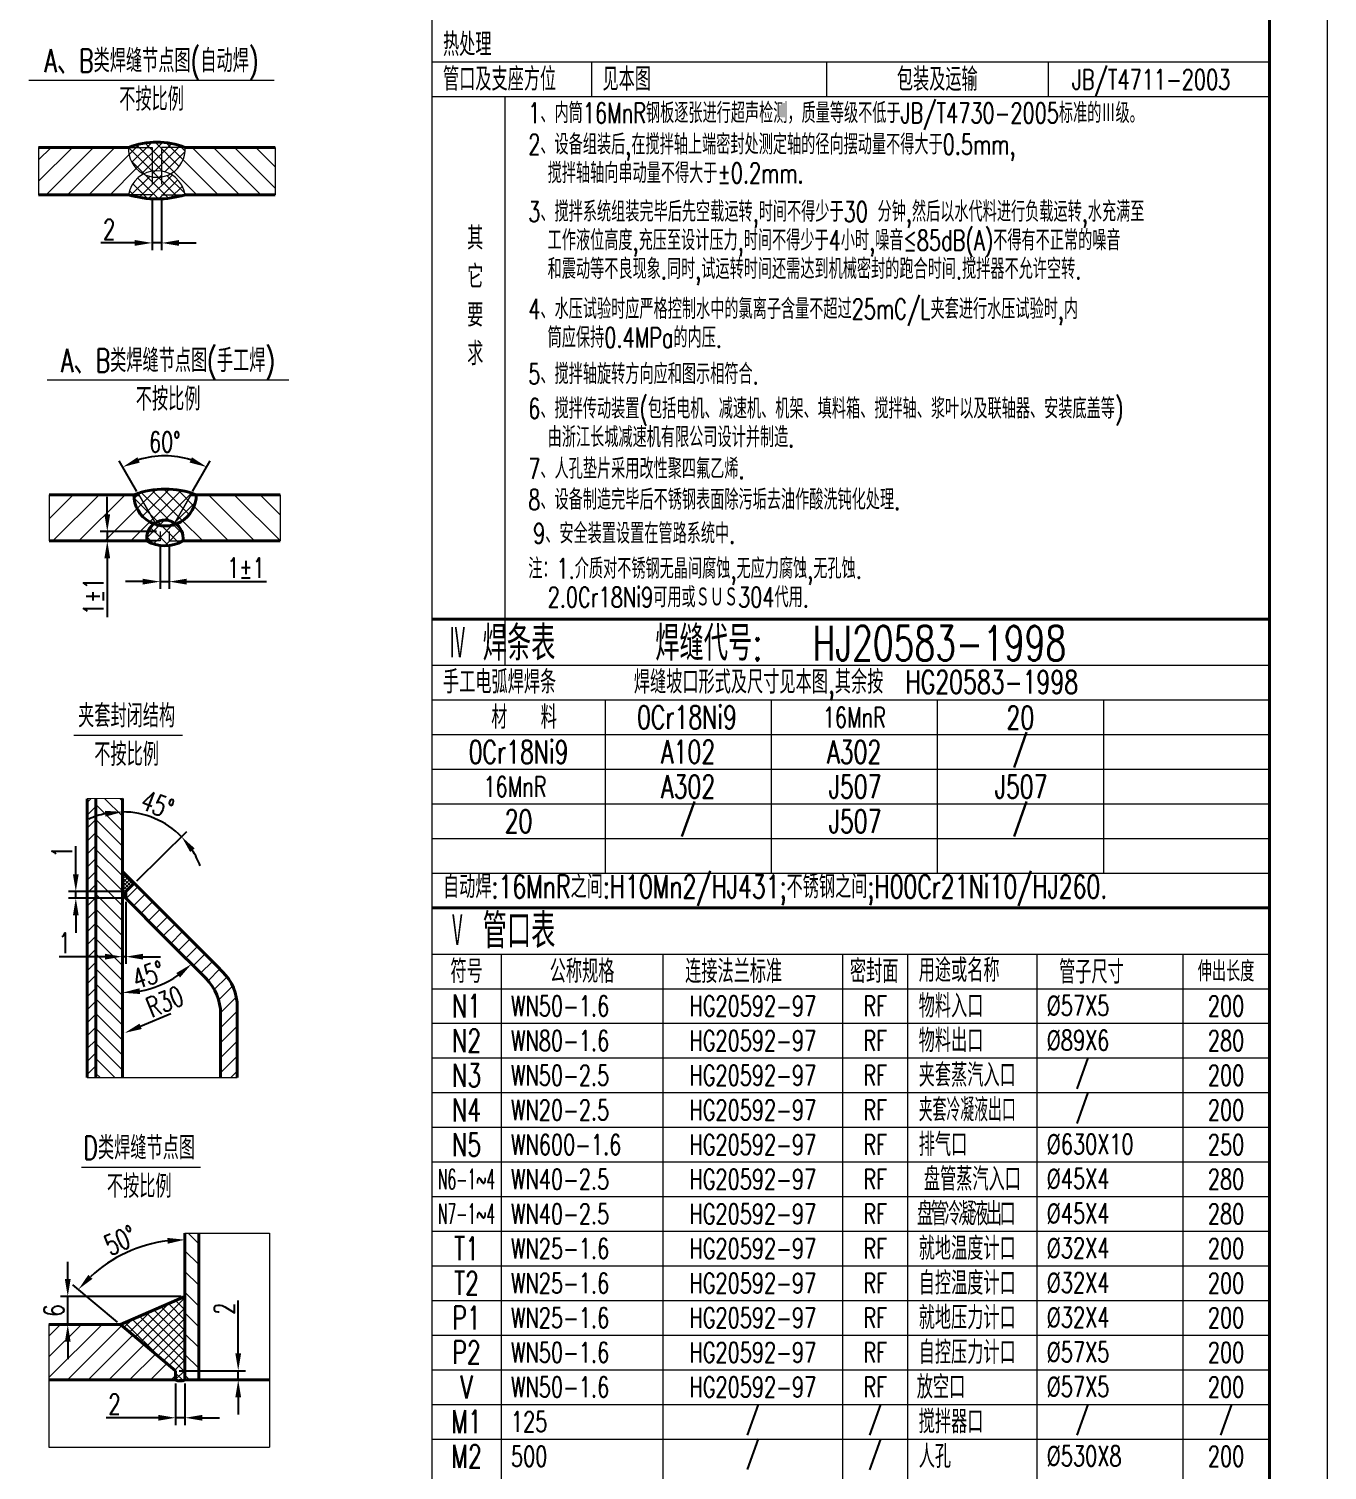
# Model space of a CAD drawing. Header units: millimetres. Extents: x 291 to 885, y 250 to 1091.
# Drawn here: x 660 to 884.8, y 651 to 900.6 of the extents above; entities that cross this region are included whole.
import ezdxf

# ---------------------------------------------------------------- set-up
doc = ezdxf.new("R2010")
doc.units = ezdxf.units.MM
doc.linetypes.add('DASHED2', pattern=[9.525, 6.35, -3.175])
for name, color, linetype, lineweight in [('外壳线', 1, 'Continuous', 40), ('尺寸线', 2, 'Continuous', 15), ('虚线', 5, 'DASHED2', 18)]:
    doc.layers.add(name, color=color, linetype=linetype, lineweight=lineweight)
doc.styles.get("Standard").update_dxf_attribs({"font": 'romans.shx', "width": 0.7, "height": 3.5, "bigfont": 'hzfs.shx'})
doc.styles.add('文字', font='romans.shx', dxfattribs={"width": 0.7, "height": 4, "bigfont": 'hzfs.shx'})
doc.dimstyles.new('ISO-25', dxfattribs={"dimtxt": 3.5, "dimasz": 3, "dimexe": 1.25, "dimexo": 0.625, "dimtad": 1, "dimtxsty": 'Standard', "dimcen": 2.5, "dimadec": 1, "dimazin": 2, "dimtfac": 1, "dimtmove": 0, "dimatfit": 0, "dimfxl": 0, "dimarcsym": 0})

# ---------------------------------------------------------------- blocks, each defined once
blk = doc.blocks.new('*D51')
at = {"layer": 'Defpoints', "color": 0}
for p in [(673.57, 811.92), (682.71, 811.92), (682.72, 813.52)]:
    blk.add_point(p, dxfattribs=at)
at = {"layer": '尺寸线', "color": 0, "lineweight": -2}
for p, q in [((673.57, 816.52), (673.57, 819.52)), ((682.09, 813.52), (672.32, 813.52)), ((682.09, 811.92), (672.32, 811.92)), ((673.57, 813.52), (673.57, 811.92)), ((673.57, 808.92), (673.57, 798.72))]:
    blk.add_line(p, q, dxfattribs=at)
at = {"layer": '尺寸线', "color": 0}
for points in [[(673.07, 816.52), (674.07, 816.52), (673.57, 813.52)], [(673.07, 808.92), (674.07, 808.92), (673.57, 811.92)]]:
    blk.add_solid(points, dxfattribs=at)
at = {"layer": '尺寸线', "color": 0, "insert": (671.19, 802.32), "char_height": 3.5, "attachment_point": 5, "rotation": 90}
blk.add_mtext('{\\Fromans|c134;1%%P1}', dxfattribs=at)
blk = doc.blocks.new('*D52')
at = {"layer": 'Defpoints', "color": 0}
for p in [(686.04, 826.44), (679.02, 819.92), (688.01, 819.92), (682.72, 813.52), (684.31, 813.51)]:
    blk.add_point(p, dxfattribs=at)
at = {"layer": '尺寸线', "color": 0, "lineweight": -2}
for p, q in [((678.71, 820.46), (675.63, 825.79)), ((688.32, 820.46), (691.4, 825.79))]:
    blk.add_line(p, q, dxfattribs=at)
blk.add_arc((683.52, 812.14), 14.52, 71.8591, 108.1409, dxfattribs=at)
at = {"layer": '尺寸线', "color": 0}
for points in [[(679.2, 825.48), (678.79, 826.39), (676.26, 824.71)], [(688.24, 826.39), (687.83, 825.48), (690.78, 824.71)]]:
    blk.add_solid(points, dxfattribs=at)
at = {"layer": '尺寸线', "color": 0, "insert": (683.52, 829.03), "char_height": 3.5, "attachment_point": 5}
blk.add_mtext('60°', dxfattribs=at)
blk = doc.blocks.new('*D53')
at = {"layer": 'Defpoints', "color": 0}
for p in [(682.71, 811.92), (684.31, 811.92), (684.31, 804.86)]:
    blk.add_point(p, dxfattribs=at)
at = {"layer": '尺寸线', "color": 0, "lineweight": -2}
for p, q in [((682.71, 811.29), (682.71, 803.61)), ((684.31, 811.29), (684.31, 803.61)), ((679.71, 804.86), (676.71, 804.86)), ((682.71, 804.86), (684.31, 804.86)), ((687.31, 804.86), (701.16, 804.86))]:
    blk.add_line(p, q, dxfattribs=at)
at = {"layer": '尺寸线', "color": 0}
for points in [[(679.71, 805.36), (679.71, 804.36), (682.71, 804.86)], [(687.31, 805.36), (687.31, 804.36), (684.31, 804.86)]]:
    blk.add_solid(points, dxfattribs=at)
at = {"layer": '尺寸线', "color": 0, "insert": (697.56, 807.24), "char_height": 3.5, "attachment_point": 5}
blk.add_mtext('{\\Fromans|c134;1%%P1}', dxfattribs=at)
blk = doc.blocks.new('*D54')
at = {"layer": 'Defpoints', "color": 0}
for p in [(681.34, 871.86), (682.98, 871.86), (681.34, 863.52)]:
    blk.add_point(p, dxfattribs=at)
at = {"layer": '尺寸线', "color": 0, "lineweight": -2}
for p, q in [((681.34, 871.24), (681.34, 862.27)), ((682.98, 871.24), (682.98, 862.27)), ((678.34, 863.52), (672.46, 863.52)), ((682.98, 863.52), (681.34, 863.52)), ((685.98, 863.52), (688.98, 863.52))]:
    blk.add_line(p, q, dxfattribs=at)
at = {"layer": '尺寸线', "color": 0}
for points in [[(678.34, 864.02), (678.34, 863.02), (681.34, 863.52)], [(685.98, 864.02), (685.98, 863.02), (682.98, 863.52)]]:
    blk.add_solid(points, dxfattribs=at)
at = {"layer": '尺寸线', "color": 0, "insert": (673.9, 865.89), "char_height": 3.5, "attachment_point": 5}
blk.add_mtext('2', dxfattribs=at)
blk = doc.blocks.new('*D123')
at = {"layer": 'Defpoints', "color": 0}
for p in [(668.12, 751.19), (676.78, 751.19), (676.78, 750.04)]:
    blk.add_point(p, dxfattribs=at)
at = {"layer": '尺寸线', "color": 0, "lineweight": -2}
for p, q in [((668.12, 754.19), (668.12, 759.02)), ((676.15, 751.19), (666.87, 751.19)), ((676.15, 750.04), (666.87, 750.04)), ((668.12, 750.04), (668.12, 751.19)), ((668.12, 747.04), (668.12, 744.04))]:
    blk.add_line(p, q, dxfattribs=at)
at = {"layer": '尺寸线', "color": 0}
for points in [[(667.62, 754.19), (668.62, 754.19), (668.12, 751.19)], [(667.62, 747.04), (668.62, 747.04), (668.12, 750.04)]]:
    blk.add_solid(points, dxfattribs=at)
at = {"layer": '尺寸线', "color": 0, "insert": (665.74, 758.1), "char_height": 3.5, "attachment_point": 5, "rotation": 90}
blk.add_mtext('1', dxfattribs=at)
blk = doc.blocks.new('*D124')
at = {"layer": 'Defpoints', "color": 0}
for p in [(676.2, 750.61), (676.78, 750.04), (676.78, 739.91)]:
    blk.add_point(p, dxfattribs=at)
at = {"layer": '尺寸线', "color": 0, "lineweight": -2}
for p, q in [((676.2, 749.98), (676.2, 738.66)), ((676.78, 749.42), (676.78, 738.66)), ((673.2, 739.91), (665.26, 739.91)), ((676.78, 739.91), (676.2, 739.91)), ((679.78, 739.91), (682.78, 739.91))]:
    blk.add_line(p, q, dxfattribs=at)
at = {"layer": '尺寸线', "color": 0}
for points in [[(673.2, 740.41), (673.2, 739.41), (676.2, 739.91)], [(679.78, 740.41), (679.78, 739.41), (676.78, 739.91)]]:
    blk.add_solid(points, dxfattribs=at)
at = {"layer": '尺寸线', "color": 0, "insert": (666.18, 742.28), "char_height": 3.5, "attachment_point": 5}
blk.add_mtext('1', dxfattribs=at)
blk = doc.blocks.new('*D125')
at = {"layer": 'Defpoints', "color": 0}
for p in [(685.41, 666.61), (687.01, 666.61), (687.01, 660.05)]:
    blk.add_point(p, dxfattribs=at)
at = {"layer": '尺寸线', "color": 0, "lineweight": -2}
for p, q in [((685.41, 665.98), (685.41, 658.8)), ((687.01, 665.98), (687.01, 658.8)), ((682.41, 660.05), (673.39, 660.05)), ((687.01, 660.05), (685.41, 660.05)), ((690.01, 660.05), (693.01, 660.05))]:
    blk.add_line(p, q, dxfattribs=at)
at = {"layer": '尺寸线', "color": 0}
for points in [[(682.41, 660.55), (682.41, 659.55), (685.41, 660.05)], [(690.01, 660.55), (690.01, 659.55), (687.01, 660.05)]]:
    blk.add_solid(points, dxfattribs=at)
at = {"layer": '尺寸线', "color": 0, "insert": (674.83, 662.42), "char_height": 3.5, "attachment_point": 5}
blk.add_mtext('2', dxfattribs=at)
blk = doc.blocks.new('*D126')
at = {"layer": 'Defpoints', "color": 0}
for p in [(685.37, 668.21), (685.41, 666.61), (696.24, 666.61)]:
    blk.add_point(p, dxfattribs=at)
at = {"layer": '尺寸线', "color": 0, "lineweight": -2}
for p, q in [((696.24, 671.21), (696.24, 680.39)), ((685.99, 668.21), (697.49, 668.21)), ((686.04, 666.61), (697.49, 666.61)), ((696.24, 666.61), (696.24, 668.21)), ((696.24, 663.61), (696.24, 660.61))]:
    blk.add_line(p, q, dxfattribs=at)
at = {"layer": '尺寸线', "color": 0}
for points in [[(695.74, 671.21), (696.74, 671.21), (696.24, 668.21)], [(695.74, 663.61), (696.74, 663.61), (696.24, 666.61)]]:
    blk.add_solid(points, dxfattribs=at)
at = {"layer": '尺寸线', "color": 0, "insert": (693.86, 678.95), "char_height": 3.5, "attachment_point": 5, "rotation": 90}
blk.add_mtext('2', dxfattribs=at)
blk = doc.blocks.new('*D127')
at = {"layer": 'Defpoints', "color": 0}
for p in [(687.01, 692.03), (680.11, 689.88), (675.83, 676.21), (685.41, 668.17), (687.01, 666.61)]:
    blk.add_point(p, dxfattribs=at)
at = {"layer": '尺寸线', "color": 0, "lineweight": -2}
blk.add_line((675.35, 676.61), (667.62, 683.1), dxfattribs=at)
blk.add_arc((687.01, 666.83), 24.06, 97.1497, 132.8503, dxfattribs=at)
at = {"layer": '尺寸线', "color": 0}
for points in [[(683.98, 691.2), (684.05, 690.2), (687.01, 690.89)], [(671.01, 684.12), (670.29, 684.81), (668.58, 682.29)]]:
    blk.add_solid(points, dxfattribs=at)
at = {"layer": '尺寸线', "color": 0, "insert": (675.84, 690.78), "char_height": 3.5, "attachment_point": 5, "rotation": 25}
blk.add_mtext('50°', dxfattribs=at)
blk = doc.blocks.new('*D128')
at = {"layer": 'Defpoints', "color": 0}
for p in [(666.73, 681.06), (687.01, 681.06), (675.83, 676.21)]:
    blk.add_point(p, dxfattribs=at)
at = {"layer": '尺寸线', "color": 0, "lineweight": -2}
for p, q in [((666.73, 684.06), (666.73, 687.06)), ((686.39, 681.06), (665.48, 681.06)), ((666.73, 676.21), (666.73, 681.06)), ((675.21, 676.21), (665.48, 676.21)), ((666.73, 673.21), (666.73, 670.21))]:
    blk.add_line(p, q, dxfattribs=at)
at = {"layer": '尺寸线', "color": 0}
for points in [[(666.23, 684.06), (667.23, 684.06), (666.73, 681.06)], [(666.23, 673.21), (667.23, 673.21), (666.73, 676.21)]]:
    blk.add_solid(points, dxfattribs=at)
at = {"layer": '尺寸线', "color": 0, "insert": (664.36, 678.63), "char_height": 3.5, "attachment_point": 5, "rotation": 90}
blk.add_mtext('6', dxfattribs=at)
blk = doc.blocks.new('*D129')
at = {"layer": 'Defpoints', "color": 0}
for p in [(676.2, 767.29), (683.45, 763.02), (678.23, 752.62), (676.78, 751.19), (676.2, 718.98)]:
    blk.add_point(p, dxfattribs=at)
at = {"layer": '尺寸线', "color": 0, "lineweight": -2}
blk.add_line((678.68, 753.05), (687.33, 761.57), dxfattribs=at)
for start, end in [(101.9896, 113.9792), (44.5244, 90), (20.5452, 32.5348)]:
    blk.add_arc((676.2, 750.62), 14.36, start, end, dxfattribs=at)
at = {"layer": '尺寸线', "color": 0}
for points in [[(673.17, 765.17), (673.27, 764.17), (676.2, 764.98)], [(687.92, 758.03), (688.7, 758.66), (686.44, 760.69)]]:
    blk.add_solid(points, dxfattribs=at)
at = {"layer": '尺寸线', "color": 0, "insert": (682.27, 766.22), "char_height": 3.5, "attachment_point": 5, "rotation": 338.7445}
blk.add_mtext('45%%d', dxfattribs=at)
blk = doc.blocks.new('*D55')
at = {"layer": 'Defpoints', "color": 0}
for p in [(676.2, 767.29), (684.07, 742.71), (684.65, 735.94), (690.67, 736.11), (676.2, 718.98)]:
    blk.add_point(p, dxfattribs=at)
at = {"layer": '尺寸线', "color": 0, "lineweight": -2}
blk.add_arc((676.2, 750.57), 16.9, 280.1834, 304.8166, dxfattribs=at)
at = {"layer": '尺寸线', "color": 0}
for points in [[(685.53, 737.08), (686.17, 736.31), (688.15, 738.62)], [(679.24, 733.44), (679.15, 734.44), (676.2, 733.67)]]:
    blk.add_solid(points, dxfattribs=at)
at = {"layer": '尺寸线', "color": 0, "insert": (680.69, 736.76), "char_height": 3.5, "attachment_point": 5, "rotation": 18.0089}
blk.add_mtext('45°', dxfattribs=at)
blk = doc.blocks.new('*D130')
at = {"layer": 'Defpoints', "color": 0}
for p in [(684.56, 730), (676.57, 726.7)]:
    blk.add_point(p, dxfattribs=at)
at = {"layer": '尺寸线', "color": 0, "lineweight": -2}
blk.add_line((684.56, 730), (679.35, 727.84), dxfattribs=at)
at = {"layer": '尺寸线', "color": 0}
blk.add_solid([(679.15, 728.31), (679.54, 727.38), (676.57, 726.7)], dxfattribs=at)
at = {"layer": '尺寸线', "color": 0, "insert": (683.52, 732.14), "char_height": 3.5, "attachment_point": 5, "rotation": 22.5}
blk.add_mtext('R30', dxfattribs=at)

msp = doc.modelspace()

# ---------------------------------------------------------------- hatches: boundary and pattern name
at = {"layer": '尺寸线'}
h = msp.add_hatch(dxfattribs=at)
h.set_pattern_fill('ANSI31', color=256, scale=0.8192, style=0)
h.set_pattern_definition([(45, (383.6246, 1085.3713), (-1.839156, 1.839156), [])])
h.paths.add_polyline_path([(677.245, 871.862, -0.235513), (679.858, 875.462, -0.2911427), (677.245, 880.054), (661.681, 880.054), (661.681, 871.862)])
h = msp.add_hatch(dxfattribs=at)
h.set_pattern_fill('ANSI37', color=256, scale=0.4096, style=0)
h.set_pattern_definition([(45, (383.6246, 1085.3713), (-0.919578, 0.919578), []), (135, (383.6246, 1085.3713), (-0.919578, -0.919578), [])])
h.paths.add_polyline_path([(687.076, 880.054), (682.98, 880.054), (682.98, 875.958, -0.0789904), (684.464, 875.462, 0.2911427)])
h.paths.add_polyline_path([(681.341, 880.054), (677.245, 880.054, 0.2911427), (679.858, 875.462, -0.0789904), (681.341, 875.958)])
h.paths.add_polyline_path([(682.98, 880.054, 0.3120562), (681.341, 880.054), (681.341, 875.958, -0.0827625), (682.98, 875.958)])
h.paths.add_polyline_path([(682.98, 875.958, 0.0827625), (681.341, 875.958), (681.341, 874.959, 0.0838161), (682.98, 874.959)])
h.paths.add_polyline_path([(681.341, 874.959, -0.0801128), (679.858, 875.462, 0.235513), (677.245, 871.862), (681.341, 871.862)])
h.paths.add_polyline_path([(682.98, 874.959, -0.0838161), (681.341, 874.959), (681.341, 871.862, 0.1862063), (682.98, 871.862)])
h.paths.add_polyline_path([(684.464, 875.462, -0.0801128), (682.98, 874.959), (682.98, 871.862), (687.076, 871.862, 0.235513)])
h.paths.add_polyline_path([(687.076, 871.862), (682.98, 871.862, -0.1862063), (681.341, 871.862), (677.245, 871.862, 0.1475319)])
h.paths.add_polyline_path([(677.245, 880.054), (681.341, 880.054, -0.3120562), (682.98, 880.054), (687.076, 880.054, 0.1836667)])
h = msp.add_hatch(dxfattribs=at)
h.set_pattern_fill('ANSI31', color=256, scale=0.8192, angle=90, style=0)
h.set_pattern_definition([(135, (383.6246, 1085.3713), (-1.839156, -1.839156), [])])
h.paths.add_polyline_path([(687.076, 880.054, -0.2911427), (684.464, 875.462, -0.235513), (687.076, 871.862), (702.641, 871.862), (702.641, 880.054)])
h = msp.add_hatch(dxfattribs=at)
h.set_pattern_fill('ANSI31', color=256, style=0)
h.set_pattern_definition([(45, (-1846.3288, 1484.9277), (-2.245064, 2.245064), [])])
h.paths.add_polyline_path([(663.513, 819.918), (663.513, 811.918), (680.433, 811.918, -0.2719444), (681.64, 814.87, -0.3104357), (678.183, 819.918)])
h = msp.add_hatch(dxfattribs=at)
h.set_pattern_fill('ANSI37', color=256, scale=0.5, angle=90, style=0)
h.set_pattern_definition([(135, (-1846.3288, 1484.9277), (-1.122532, -1.122532), []), (225, (-1846.3288, 1484.9277), (1.122532, -1.122532), [])])
h.paths.add_polyline_path([(688.009, 819.918), (688.987, 819.918, 0.1787371), (678.183, 819.918), (679.024, 819.918), (681.853, 815.019, -0.2876478), (685.198, 815.049)])
h.paths.add_polyline_path([(679.024, 819.918), (678.183, 819.918, 0.3104357), (681.64, 814.87, -0.0206449), (681.853, 815.019)])
h.paths.add_polyline_path([(688.987, 819.918), (688.009, 819.918), (685.198, 815.049, -0.0274943), (685.483, 814.852, 0.3130103)])
h.paths.add_polyline_path([(685.198, 815.049, 0.2876478), (681.853, 815.019), (682.013, 814.741, 0.1406748), (684.994, 814.694)])
h.paths.add_polyline_path([(682.713, 813.529), (682.013, 814.741, -0.0182708), (681.64, 814.87, 0.2719444), (680.433, 811.918), (682.713, 811.918)])
h.paths.add_polyline_path([(685.483, 814.852, -0.0237855), (684.994, 814.694), (684.313, 813.515), (684.313, 811.918), (686.666, 811.918, 0.2694259)])
h.paths.add_polyline_path([(684.313, 813.515), (684.994, 814.694, -0.1406748), (682.013, 814.741), (682.719, 813.518), (682.713, 811.918), (680.433, 811.918, 0.2732853), (686.666, 811.918), (684.313, 811.918)])
h = msp.add_hatch(dxfattribs=at)
h.set_pattern_fill('ANSI31', color=256, angle=90, style=0)
h.set_pattern_definition([(135, (-1846.3288, 1484.9277), (-2.245064, -2.245064), [])])
h.paths.add_polyline_path([(703.513, 811.918), (703.513, 819.918), (688.987, 819.918, -0.3130103), (685.483, 814.852, -0.2694259), (686.666, 811.918)])
h = msp.add_hatch(dxfattribs=at)
h.set_pattern_fill('ANSI31', color=256, scale=0.5, style=0)
h.paths.add_polyline_path([(671.596, 767.254), (670.096, 767.24), (670.096, 718.98), (671.596, 718.98)])
h = msp.add_hatch(dxfattribs=at)
h.set_pattern_fill('ANSI31', color=256, scale=0.576, angle=90, style=0)
h.set_pattern_definition([(135, (529.744, 776.1969), (-1.293157, -1.293157), [])])
h.paths.add_polyline_path([(676.204, 767.294), (671.596, 767.24), (671.596, 718.98), (676.204, 718.98)])
h = msp.add_hatch(dxfattribs=at)
h.set_pattern_fill('ANSI37', color=256, scale=0.144, angle=90, style=0)
h.set_pattern_definition([(135, (548.3227, 819.39867), (-0.3232892, -0.3232892), []), (225, (548.3227, 819.39867), (0.3232892, -0.3232892), [])])
h.paths.add_polyline_path([(678.233, 752.616), (676.204, 754.646), (676.204, 750.606), (676.78, 750.027), (676.78, 751.186)])
h = msp.add_hatch(dxfattribs=at)
h.set_pattern_fill('ANSI37', color=256, scale=0.288, angle=90, style=0)
h.set_pattern_definition([(135, (548.3227, 819.3987), (-0.6465784, -0.6465784), []), (225, (548.3227, 819.3987), (0.6465784, -0.6465784), [])])
h.paths.add_polyline_path([(676.204, 750.606), (676.78, 750.027), (676.78, 751.186), (678.233, 752.616), (676.204, 754.646)])
h = msp.add_hatch(dxfattribs=at)
h.set_pattern_fill('ANSI31', color=256, scale=0.576, style=0)
h.set_pattern_definition([(45, (529.744, 776.1969), (-1.293157, 1.293157), [])])
h.paths.add_polyline_path([(686.115, 744.735), (678.233, 752.616), (676.78, 751.186), (676.78, 750.027), (684.067, 742.71), (690.665, 736.112, -0.1989124), (693.196, 730.002), (693.196, 718.98), (696.076, 718.98), (696.076, 731.195, 0.1989124), (693.545, 737.305), (692.632, 738.218)])
h = msp.add_hatch(dxfattribs=at)
h.set_pattern_fill('ANSI31', color=256, scale=0.8, angle=90, style=0)
h.set_pattern_definition([(135, (700.5985, 1070.524), (-1.796051, -1.796051), [])])
h.paths.add_polyline_path([(689.41, 692.035), (687.01, 692.035), (687.01, 666.609), (689.41, 666.609)])
h = msp.add_hatch(dxfattribs=at)
h.set_pattern_fill('ANSI37', color=256, scale=0.4, style=0)
h.set_pattern_definition([(45, (413.8697, 648.3652), (-0.8980256, 0.8980256), []), (135, (413.8697, 648.3652), (-0.8980256, -0.8980256), [])])
h.paths.add_polyline_path([(675.832, 676.209), (685.366, 668.209), (685.41, 668.209), (685.41, 666.609, 0.222292), (687.01, 666.609), (687.01, 681.057)])
h = msp.add_hatch(dxfattribs=at)
h.set_pattern_fill('ANSI31', color=256, scale=0.8, style=0)
h.set_pattern_definition([(45, (700.5985, 1070.524), (-1.796051, 1.796051), [])])
h.paths.add_polyline_path([(663.477, 676.209), (663.477, 666.609), (685.41, 666.609), (685.41, 668.172), (675.832, 676.209)])

# ---------------------------------------------------------------- linework, layer by layer
at = {"layer": '外壳线'}
for p, q in [((874.777, 1080.883), (874.777, 259.883)), ((661.681, 880.054), (677.245, 880.054)), ((687.076, 880.054), (702.641, 880.054)), ((661.681, 871.862), (677.245, 871.862)), ((687.076, 871.862), (702.641, 871.862)), ((663.513, 819.918), (679.024, 819.918)), ((688.009, 819.918), (703.513, 819.918)), ((663.513, 811.918), (680.433, 811.918)), ((686.666, 811.918), (703.513, 811.918)), ((729.777, 798.351), (874.777, 798.351)), ((670.096, 718.98), (670.096, 767.24)), ((671.596, 718.98), (671.596, 767.24)), ((676.204, 718.98), (676.204, 767.294)), ((676.204, 754.646), (686.115, 744.735)), ((676.78, 751.186), (678.233, 752.616)), ((676.189, 750.62), (684.067, 742.71)), ((676.196, 750.628), (676.204, 750.62)), ((676.78, 750.04), (676.78, 751.186)), ((729.777, 748.366), (874.777, 748.366)), ((692.632, 738.218), (686.115, 744.735)), ((690.665, 736.112), (684.067, 742.71)), ((692.632, 738.218), (693.545, 737.305)), ((690.584, 736.193), (690.665, 736.112)), ((693.196, 718.98), (693.196, 730.002)), ((693.196, 718.98), (693.196, 730.002)), ((696.076, 718.98), (696.076, 731.195)), ((696.076, 718.98), (696.076, 731.195)), ((687.01, 666.609), (687.01, 692.035)), ((689.41, 666.609), (689.41, 692.035)), ((675.832, 676.209), (687.01, 681.057)), ((663.477, 676.209), (675.832, 676.209)), ((685.41, 668.172), (675.832, 676.209)), ((663.477, 666.609), (685.41, 666.609)), ((685.366, 668.209), (685.41, 668.209)), ((685.41, 666.609), (685.41, 668.209)), ((687.01, 666.609), (701.654, 666.609))]:
    msp.add_line(p, q, dxfattribs=at)
for centre, radius, start, end in [((682.161, 867.125), 13.832, 69.18533, 110.81467), ((682.161, 888.158), 17.021, 253.21517, 286.78483), ((683.585, 805.288), 15.595, 69.73226, 110.26774), ((683.585, 819.91), 5.402, 179.91268, 0.08732), ((683.549, 812.367), 3.148, 351.80472, 188.19528), ((683.549, 817.193), 6.127, 239.43026, 300.56974), ((687.436, 731.195), 8.64, 0, 45), ((684.556, 730.002), 8.64, 0, 45), ((686.21, 668.319), 1.888, 244.93476, 295.06524)]:
    msp.add_arc(centre, radius, start, end, dxfattribs=at)
at = {"layer": '尺寸线'}
for p, q in [((884.777, 1090.883), (884.777, 249.883)), ((729.777, 1080.883), (729.777, 620.366)), ((729.777, 894.883), (874.777, 894.883)), ((757.391, 894.883), (757.391, 888.883)), ((798.111, 894.883), (798.111, 888.883)), ((836.444, 894.883), (836.444, 888.883)), ((659.989, 891.735), (702.479, 891.735)), ((729.777, 888.883), (874.777, 888.883)), ((742.391, 888.883), (742.391, 790.366)), ((661.681, 880.054), (661.681, 871.862)), ((702.641, 880.054), (702.641, 871.862)), ((663.19, 839.811), (705.007, 839.811)), ((663.513, 819.918), (663.513, 811.918)), ((703.513, 819.918), (703.513, 811.918)), ((729.777, 790.366), (874.777, 790.366)), ((729.777, 784.366), (874.777, 784.366)), ((759.777, 784.366), (759.777, 754.366)), ((759.777, 784.366), (759.777, 754.366)), ((788.527, 784.366), (788.527, 754.366)), ((788.527, 784.366), (788.527, 754.366)), ((817.277, 784.366), (817.277, 754.366)), ((817.277, 784.366), (817.277, 754.366)), ((846.027, 784.366), (846.027, 754.366)), ((846.027, 784.366), (846.027, 754.366)), ((667.796, 778.272), (686.613, 778.272)), ((729.777, 778.366), (874.777, 778.366)), ((729.777, 772.366), (874.777, 772.366)), ((676.204, 767.294), (670.096, 767.24)), ((729.777, 766.366), (874.777, 766.366)), ((729.777, 760.366), (874.777, 760.366)), ((729.777, 754.366), (874.777, 754.366)), ((729.777, 754.366), (874.777, 754.366)), ((729.777, 740.366), (874.777, 740.366)), ((741.777, 740.366), (741.777, 698.366)), ((741.777, 740.366), (741.777, 620.366)), ((769.777, 740.366), (769.777, 620.366)), ((800.887, 740.366), (800.887, 620.366)), ((812.137, 740.366), (812.137, 620.366)), ((834.527, 740.366), (834.527, 620.366)), ((859.777, 740.366), (859.777, 620.366)), ((729.777, 734.366), (874.777, 734.366)), ((729.777, 728.366), (874.777, 728.366)), ((729.777, 722.366), (874.777, 722.366)), ((670.096, 718.98), (696.076, 718.98)), ((729.777, 716.366), (874.777, 716.366)), ((729.777, 710.366), (874.777, 710.366)), ((729.777, 704.366), (874.777, 704.366)), ((669.1, 703.466), (689.688, 703.466)), ((729.777, 698.366), (874.777, 698.366)), ((687.01, 692.035), (701.654, 692.035)), ((701.654, 692.035), (701.654, 654.951)), ((729.777, 692.366), (874.777, 692.366)), ((729.777, 686.366), (874.777, 686.366)), ((729.777, 680.366), (874.777, 680.366)), ((663.477, 676.209), (663.477, 654.951)), ((729.777, 674.366), (874.777, 674.366)), ((729.777, 668.366), (874.777, 668.366)), ((729.777, 662.366), (874.777, 662.366)), ((663.477, 654.951), (701.654, 654.951)), ((729.777, 656.366), (874.777, 656.366))]:
    msp.add_line(p, q, dxfattribs=at)
for centre, radius, start, end in [((682.161, 879.811), 4.921, 177.16626, 2.83374), ((682.161, 871.043), 4.983, 9.46232, 170.53768)]:
    msp.add_arc(centre, radius, start, end, dxfattribs=at)
at = {"layer": '虚线'}
for p, q in [((677.245, 880.054), (681.341, 880.054)), ((681.341, 880.054), (681.341, 871.862)), ((687.076, 880.054), (682.98, 880.054)), ((682.98, 880.054), (682.98, 871.862)), ((681.341, 871.862), (677.245, 871.862)), ((682.98, 871.862), (687.076, 871.862)), ((678.183, 819.918), (679.024, 819.918)), ((679.024, 819.918), (682.719, 813.518)), ((688.009, 819.918), (684.313, 813.515)), ((688.987, 819.918), (688.009, 819.918)), ((682.713, 811.918), (680.433, 811.918)), ((682.719, 813.518), (682.719, 811.918)), ((684.313, 813.515), (684.313, 811.918)), ((684.313, 811.918), (686.666, 811.918))]:
    msp.add_line(p, q, dxfattribs=at)

# ---------------------------------------------------------------- texts
at = {"layer": '尺寸线', "style": '文字'}
for s, insert, char_height, width, attachment_point in [(' 热处理', (729.777, 897.885), 4, 145, 4), ('A{\\fSimSun|b0|i0|c134|p2;、}B类焊缝节点图(自动焊)\\P不按比例', (681.234, 891.735), 4, 57.78688, 5), (' 管口及支座方位', (729.777, 891.875), 4, 27.61343, 4), (' 见本图', (757.391, 891.885), 4, 40.7199, 4), ('包装及运输', (817.277, 891.84), 4, 38.33333, 5), ('其\\P它\\P要\\P求', (737.277, 854.349), 4, 15, 5), ('A{\\fSimSun|b0|i0|c134|p2;、}B类焊缝节点图(手工焊)\\P不按比例', (684.099, 839.811), 4, 45.146, 5), ('夹套封闭结构  \\P不按比例', (676.926, 778.272), 4, 44.4769, 5), (' 材   料', (744.777, 781.368), 4, 30, 5), ('0Cr18Ni9', (773.925, 781.366), 4, 28.29529, 5), ('20', (831.652, 781.321), 4, 28.75, 5), ('0Cr18Ni9', (744.777, 775.366), 4, 30, 5), ('A102', (774.152, 775.385), 4, 28.75, 5), ('A302', (802.902, 775.366), 4, 28.75, 5), ('/', (831.652, 775.366), 4, 28.75, 5), ('A302', (774.152, 769.366), 4, 28.75, 5), ('J507', (803.055, 769.366), 4, 29.05555, 5), ('J507', (831.805, 769.366), 4, 29.05555, 5), ('/', (774.152, 763.366), 4, 28.75, 5), ('/', (831.652, 763.366), 4, 28.75, 5), ('20', (744.777, 763.366), 4, 30, 5), ('J507', (803.055, 763.366), 4, 29.05555, 5), (' 自动焊:16MnR之间:H10Mn2/HJ431;不锈钢之间;H00Cr21Ni10/HJ260.', (729.777, 751.366), 4, 145, 4), (' {\\Fromans,gbcbig|c134;Ⅴ} 管口表', (729.777, 744.366), 6, 86, 4), ('符号', (735.777, 737.366), 4, 12, 5), ('公称规格 ', (755.777, 737.368), 4, 28, 5), ('  连接法兰标准  ', (769.777, 737.348), 4, 31.10926, 4), ('密封面', (806.347, 737.366), 4, 10.92095, 5), ('N1', (735.777, 731.366), 4, 12, 5), (' 物料入口', (812.137, 731.366), 4, 22.39074, 4), ('N2 ', (735.777, 725.366), 4, 12, 5), (' 物料出口', (812.137, 725.366), 4, 22.39074, 4), (' 夹套蒸汽入口', (812.137, 719.366), 4, 22.39074, 4), ('N3', (735.777, 719.366), 4, 12, 5), ('N4', (735.777, 713.366), 4, 12, 5), (' {\\W0.6;夹套冷凝液出口}', (812.137, 713.366), 4, 22.39074, 4), ('D类焊缝节点图\\P不按比例', (679.107, 703.466), 4, 45.146, 5), ('N5', (735.777, 707.366), 4, 12, 5), (' 排气口', (812.137, 707.366), 4, 22.39074, 4), ('{\\W0.5;N6-1~4}', (735.777, 701.366), 3.5, 12, 5), ('盘管蒸汽入口', (823.352, 701.366), 4, 22.35172, 5), ('{\\W0.5;N7-1~4}', (735.777, 695.366), 3.5, 12, 5), ('{\\T0.75; 盘管冷凝液出口}', (812.137, 695.366), 4, 24.09762, 4), (' 就地温度计口', (812.137, 689.366), 4, 22.39074, 4), ('T1', (735.777, 689.366), 4, 12, 5), ('T2', (735.777, 683.366), 4, 12, 5), (' 自控温度计口', (812.137, 683.366), 4, 22.39074, 4), ('P1', (735.777, 677.366), 4, 12, 5), (' 就地压力计口', (812.137, 677.366), 4, 22.39074, 4), ('P2', (735.777, 671.366), 4, 12, 5), (' 自控压力计口', (812.137, 671.366), 4, 22.39074, 4), ('V', (735.777, 665.366), 4, 12, 5), (' 放空口', (811.802, 665.366), 4, 22.72584, 4), (' 搅拌器口', (812.137, 659.366), 4, 22.39074, 4), ('M1', (735.777, 659.366), 4, 12, 5), ('M2', (735.777, 653.366), 4, 12, 5), (' 人孔', (812.137, 653.366), 4, 22.39074, 4)]:
    msp.add_mtext(s, dxfattribs=dict(at, insert=insert, char_height=char_height, width=width, attachment_point=attachment_point))
at = {"layer": '尺寸线', "insert": (854.301, 891.238), "char_height": 3.5, "attachment_point": 5}
msp.add_mtext('JB/T4711-2003', dxfattribs=at)
at = {"layer": '尺寸线', "char_height": 3.5, "line_spacing_factor": 0.85}
for s, insert, width, attachment_point in [(' 1、内筒16MnR钢板逐张进行超声检测，质量等级不低于JB/T4730-2005标准的Ⅲ级。\\P ', (744.777, 887.774), 130.62914, 1), (' 2、设备组装后,在搅拌轴上端密封处测定轴的径向摆动量不得大于0.5mm,   \\P   搅拌轴轴向串动量不得大于{\\Fromans|c134;%%P}0.2mm.', (744.777, 882.333), 121.37499, 1), (' 3、搅拌系统组装完毕后先空载运转,时间不得少于30 分钟,然后以水代料进行负载运转,水充满至\\P   工作液位高度,充压至设计压力,时间不得少于4小时,噪音≤85dB(A)不得有不正常的噪音\\P   和震动等不良现象.同时,试运转时间还需达到机械密封的跑合时间.搅拌器不允许空转.', (744.777, 870.691), 1063.77047, 1), (' 4、水压试验时应严格控制水中的氯离子含量不超过25mC/L夹套进行水压试验时,内\\P   筒应保持0.4MPa的内压.\\P              ', (744.777, 853.843), 116.06698, 1), ('\\pt68; 5、搅拌轴旋转方向应和图示相符合.', (744.777, 840.806), 95.73941, 4), (' 6、搅拌传动装置(包括电机、减速机、机架、填料箱、搅拌轴、浆叶以及联轴器、安装底盖等)\\P   由浙江长城减速机有限公司设计并制造.', (744.777, 836.595), 1026.93627, 1), (' 7、人孔垫片采用改性聚四氟乙烯.', (744.777, 826.175), 893.19152, 1), ('\\pt68; 8、设备制造完毕后不锈钢表面除污垢去油作酸洗钝化处理.', (744.777, 819.062), 90.3193, 4), ('\\pt68; 9、安全装置设置在管路系统中.', (745.614, 813.205), 90.3193, 4), (' 注：1.介质对不锈钢无晶间腐蚀,无应力腐蚀,无孔蚀.\\P   2.0Cr18Ni9可用或ＳＵＳ304代用.', (744.777, 804.64), 96.02992, 4)]:
    msp.add_mtext(s, dxfattribs=dict(at, insert=insert, width=width, attachment_point=attachment_point))
at = {"layer": '尺寸线', "attachment_point": 4, "style": '文字'}
for s, insert, char_height in [(' {\\Fromans,gbcbig|c134;Ⅳ} 焊条表      焊缝代号:   HJ20583-1998               ', (729.777, 794.168), 6), (' 手工电弧焊焊条       焊缝坡口形式及尺寸见本图,其余按  HG20583-1998                 ', (729.777, 786.866), 4), (' 用途或名称', (812.137, 737.537), 4), ('  管子尺寸', (834.527, 737.239), 4)]:
    msp.add_mtext(s, dxfattribs=dict(at, insert=insert, char_height=char_height))
at = {"layer": '尺寸线', "char_height": 3.5}
for s, insert, width, attachment_point in [('16MnR', (802.902, 781.366), 28.75, 5), ('16MnR', (744.152, 769.366), 28.75, 5), ('伸出长度', (867.277, 737.366), 15, 5), (' WN50-1.6', (741.777, 731.366), 28, 4), ('HG20592-97', (785.332, 731.366), 31.10926, 5), ('RF', (806.512, 731.366), 11.25, 5), ('{\\Ftxt|c134; \\Ftxt|c0;%%C}57X5', (834.527, 731.366), 25.25, 4), ('200', (867.277, 731.366), 15, 5), (' WN80-1.6', (741.777, 725.366), 28, 4), ('HG20592-97', (785.332, 725.366), 31.10926, 5), ('RF', (806.512, 725.366), 11.25, 5), ('{\\Ftxt|c134; \\Ftxt|c0;%%C}89X6', (834.527, 725.366), 25.25, 4), ('280', (867.277, 725.366), 15, 5), ('    /', (834.527, 719.366), 25.25, 4), (' WN50-2.5', (741.777, 719.366), 28, 4), ('HG20592-97', (785.332, 719.366), 31.10926, 5), ('RF', (806.512, 719.366), 11.25, 5), ('200', (867.277, 719.366), 15, 5), (' WN20-2.5', (741.777, 713.366), 28, 4), ('HG20592-97', (785.332, 713.366), 31.10926, 5), ('RF', (806.512, 713.366), 11.25, 5), ('    /', (834.527, 713.366), 25.25, 4), ('200', (867.277, 713.366), 15, 5), (' WN600-1.6', (741.777, 707.366), 28, 4), ('HG20592-97', (785.332, 707.366), 31.10926, 5), ('RF', (806.512, 707.366), 11.25, 5), ('{\\Ftxt|c134; %%C}630X10', (834.527, 707.366), 25.25, 4), ('250', (867.277, 707.366), 15, 5), (' WN40-2.5', (741.777, 701.366), 28, 4), ('HG20592-97', (785.332, 701.366), 31.10926, 5), ('RF', (806.512, 701.366), 11.25, 5), ('{\\Ftxt|c134; \\Ftxt|c0;%%C}45X4', (834.527, 701.366), 25.25, 4), ('280', (867.277, 701.366), 15, 5), (' WN40-2.5', (741.777, 695.366), 28, 4), ('HG20592-97', (785.332, 695.366), 31.10926, 5), ('RF', (806.512, 695.366), 11.25, 5), ('{\\Ftxt|c134; \\Ftxt|c0;%%C}45X4', (834.527, 695.366), 25.25, 4), ('280', (867.277, 695.366), 15, 5), (' WN25-1.6', (741.777, 689.366), 28, 4), ('HG20592-97', (785.332, 689.366), 31.10926, 5), ('RF', (806.512, 689.366), 11.25, 5), ('{\\Ftxt|c134; \\Ftxt|c0;%%C}32X4', (834.527, 689.366), 25.25, 4), ('200', (867.277, 689.366), 15, 5), (' WN25-1.6', (741.777, 683.366), 28, 4), ('HG20592-97', (785.332, 683.366), 31.10926, 5), ('RF', (806.512, 683.366), 11.25, 5), ('{\\Ftxt|c134; \\Ftxt|c0;%%C}32X4', (834.527, 683.366), 25.25, 4), ('200', (867.277, 683.366), 15, 5), (' WN25-1.6', (741.777, 677.366), 28, 4), ('HG20592-97', (785.332, 677.366), 31.10926, 5), ('RF', (806.512, 677.366), 11.25, 5), ('{\\Ftxt|c134; \\Ftxt|c0;%%C}32X4', (834.527, 677.366), 25.25, 4), ('200', (867.277, 677.366), 15, 5), (' WN50-1.6', (741.777, 671.366), 28, 4), ('HG20592-97', (785.332, 671.366), 31.10926, 5), ('RF', (806.512, 671.366), 11.25, 5), ('{\\Ftxt|c134; \\Ftxt|c0;%%C}57X5', (834.527, 671.366), 25.25, 4), ('200', (867.277, 671.366), 15, 5), (' WN50-1.6', (741.777, 665.366), 28, 4), ('HG20592-97', (785.332, 665.366), 31.10926, 5), ('RF', (806.512, 665.366), 11.25, 5), ('{\\Ftxt|c134; \\Ftxt|c0;%%C}57X5', (834.527, 665.366), 25.25, 4), ('200', (867.277, 665.366), 15, 5), ('/', (785.332, 659.366), 31.10926, 5), ('/', (806.512, 659.366), 11.25, 5), ('    /', (834.527, 659.366), 25.25, 4), ('/', (867.277, 659.366), 15, 5), (' 125', (741.777, 659.366), 28, 4), (' 500', (741.777, 653.366), 28, 4), ('/', (785.315, 653.432), 31.14279, 5), ('/', (806.512, 653.366), 11.25, 5), ('{\\Ftxt|c134; \\Ftxt|c0;%%C}530X8', (834.527, 653.366), 25.25, 4), ('200', (867.277, 653.366), 15, 5)]:
    msp.add_mtext(s, dxfattribs=dict(at, insert=insert, width=width, attachment_point=attachment_point))

# ---------------------------------------------------------------- dimensions: what is measured, and where the dimension line sits
at = {"layer": '尺寸线'}
dim = msp.add_linear_dim(base=(681.341, 863.517), p1=(682.98, 871.862), p2=(681.341, 871.862), text='2', dimstyle='ISO-25', dxfattribs=at)
dim.commit()
dim.dimension.update_dxf_attribs({"geometry": '*D54', "text_midpoint": (673.9, 865.892)})
for base, line1, line2, picture, middle in [((686.038, 826.436), ((684.313, 813.515), (688.009, 819.918)), ((682.719, 813.518), (679.024, 819.918)), '*D52', (683.517, 826.656)), ((684.654, 735.936), ((690.665, 736.112), (684.067, 742.71)), ((676.204, 718.98), (676.204, 767.294)), '*D55', (681.429, 734.5))]:
    dim = msp.add_angular_dim_2l(base=base, line1=line1, line2=line2, dimstyle='ISO-25', dxfattribs=at)
    dim.commit()
    dim.dimension.update_dxf_attribs({"geometry": picture, "text_midpoint": middle, "dimtype": 162})
for base, p1, p2, text, picture, middle in [((673.568, 811.918), (682.719, 813.518), (682.713, 811.918), '{\\Fromans|c134;1%%P1}', '*D51', (671.193, 802.318)), ((668.117, 751.186), (676.78, 750.04), (676.78, 751.186), '1', '*D123', (665.742, 758.103))]:
    dim = msp.add_linear_dim(base=base, p1=p1, p2=p2, angle=90, text=text, dimstyle='ISO-25', dxfattribs=at)
    dim.commit()
    dim.dimension.update_dxf_attribs({"geometry": picture, "text_midpoint": middle})
for base, p1, p2, text, picture, middle in [((684.313, 804.862), (682.713, 811.918), (684.313, 811.918), '{\\Fromans|c134;1%%P1}', '*D53', (697.563, 804.862)), ((676.78, 739.906), (676.204, 750.606), (676.78, 750.04), '1', '*D124', (666.177, 739.906)), ((687.01, 660.049), (685.41, 666.609), (687.01, 666.609), '2', '*D125', (674.827, 660.049))]:
    dim = msp.add_linear_dim(base=base, p1=p1, p2=p2, text=text, dimstyle='ISO-25', dxfattribs=at)
    dim.commit()
    dim.dimension.update_dxf_attribs({"geometry": picture, "text_midpoint": middle, "dimtype": 160})
dim = msp.add_angular_dim_2l(base=(683.454, 763.018), line1=((676.204, 718.98), (676.204, 767.294)), line2=((676.78, 751.186), (678.233, 752.616)), text='45%%d', dimstyle='ISO-25', dxfattribs=at)
dim.commit()
dim.dimension.update_dxf_attribs({"geometry": '*D129', "text_midpoint": (681.411, 764.005), "dimtype": 162})
dim = msp.add_radius_dim(center=(684.556, 730.002), mpoint=(676.573, 726.696), text='R30', dimstyle='ISO-25', dxfattribs=at)
dim.commit()
dim.dimension.update_dxf_attribs({"geometry": '*D130', "text_midpoint": (684.431, 729.951), "dimtype": 164})
dim = msp.add_angular_dim_2l(base=(680.111, 689.876), line1=((687.01, 666.609), (687.01, 692.035)), line2=((685.41, 668.172), (675.832, 676.209)), dimstyle='ISO-25', dxfattribs=at)
dim.commit()
dim.dimension.update_dxf_attribs({"geometry": '*D127', "text_midpoint": (675.84, 690.785)})
for base, p1, p2, text, picture, middle in [((666.731, 681.057), (675.832, 676.209), (687.01, 681.057), '6', '*D128', (666.731, 678.633)), ((696.235, 666.609), (685.366, 668.209), (685.41, 666.609), '2', '*D126', (696.235, 678.948))]:
    dim = msp.add_linear_dim(base=base, p1=p1, p2=p2, angle=90, text=text, dimstyle='ISO-25', dxfattribs=at)
    dim.commit()
    dim.dimension.update_dxf_attribs({"geometry": picture, "text_midpoint": middle, "dimtype": 160})

doc.saveas('drawing.dxf')
